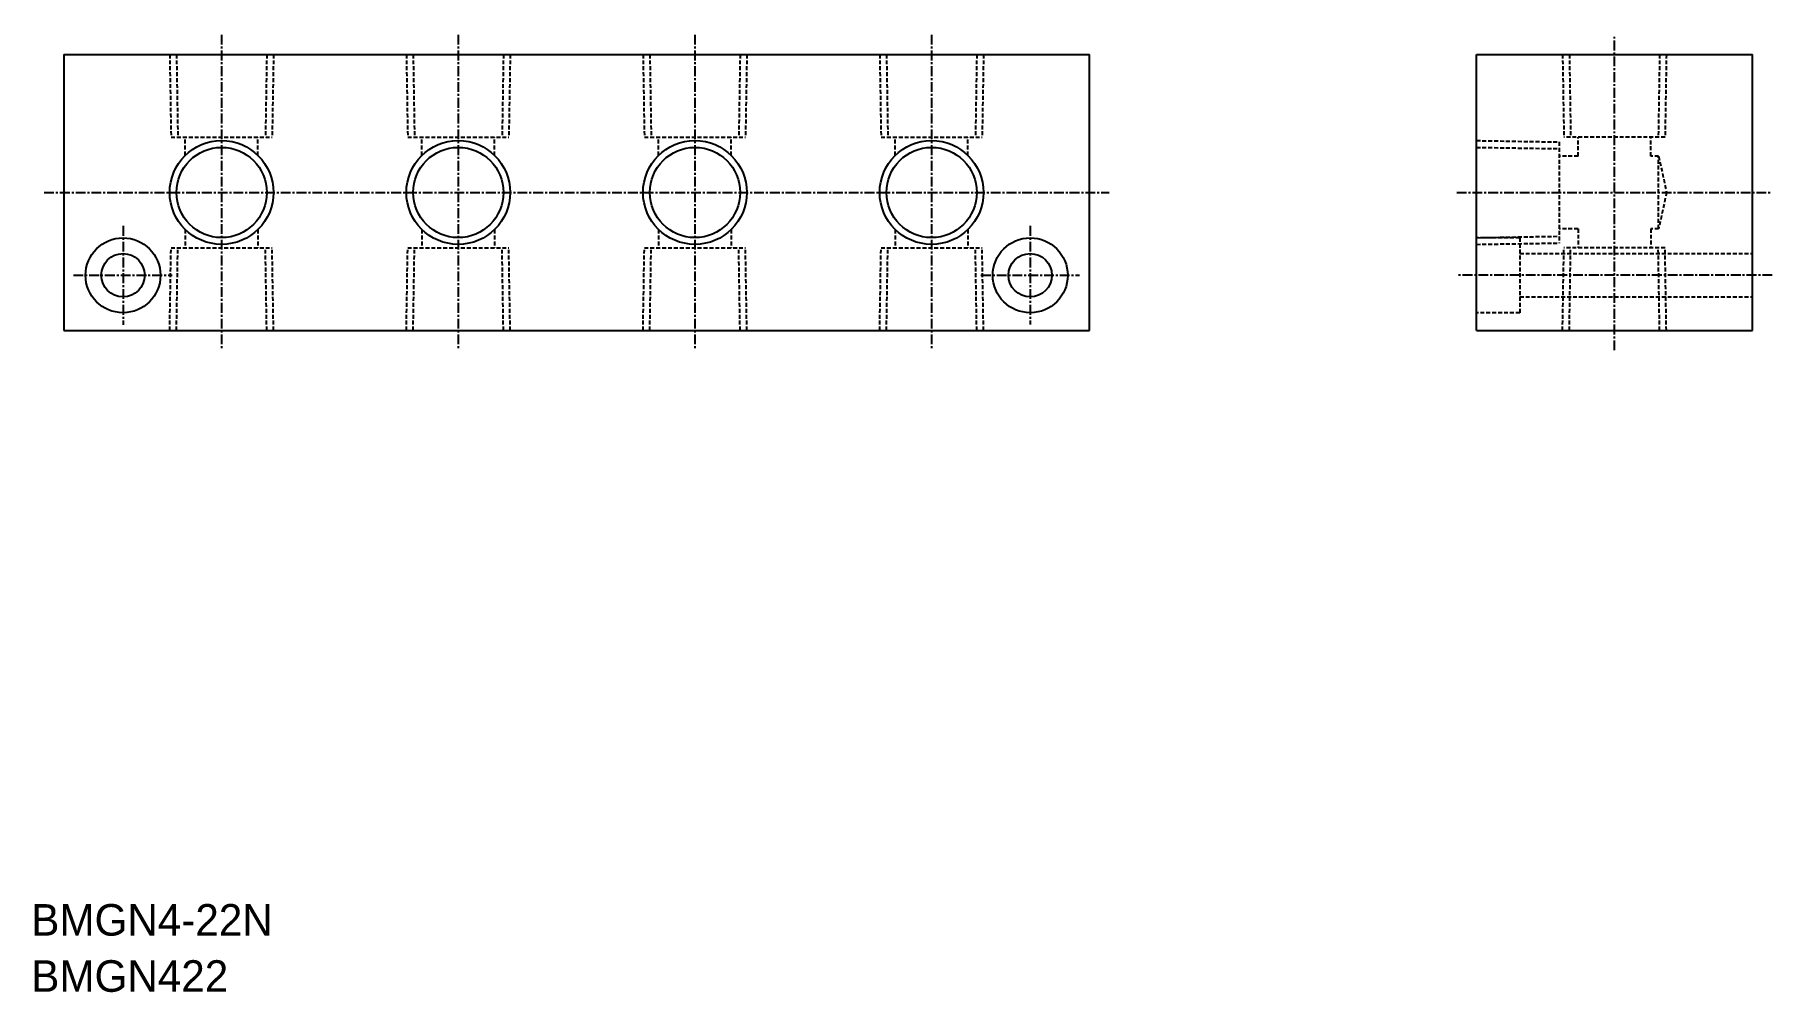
# Model space of a CAD drawing. Extents: x 3912 to 4132, y 12221 to 12342.
import ezdxf

# ---------------------------------------------------------------- set-up
doc = ezdxf.new("R2010")
doc.units = 0
doc.linetypes.add('CENTER', pattern=[2, 1.25, -0.25, 0.25, -0.25])
doc.linetypes.add('DASHED', pattern=[0.75, 0.5, -0.25])
doc.layers.get('0').update_dxf_attribs({"linetype": 'CONTINUOUS'})
doc.layers.add('CENTER', color=1, linetype='CENTER')

msp = doc.modelspace()

# ---------------------------------------------------------------- linework, layer by layer
at = {"color": 7, "linetype": 'CONTINUOUS'}
for p, q in [((3915.31, 12339.57), (4045.31, 12339.57)), ((3915.31, 12339.57), (3915.31, 12304.57)), ((4045.31, 12304.57), (4045.31, 12339.57)), ((4094.37, 12304.57), (4094.37, 12339.57)), ((4094.37, 12339.57), (4129.37, 12339.57)), ((4129.37, 12304.57), (4129.37, 12339.57)), ((3915.31, 12304.57), (4045.31, 12304.57)), ((4094.37, 12304.57), (4129.37, 12304.57))]:
    msp.add_line(p, q, dxfattribs=at)
at = {"color": 3, "linetype": 'DASHED'}
for p, q in [((3928.73, 12339.57), (3928.9, 12329.07)), ((3929.59, 12339.57), (3929.76, 12329.07)), ((3941.03, 12339.57), (3940.86, 12329.07)), ((3941.89, 12339.57), (3941.71, 12329.07)), ((3958.73, 12339.57), (3958.9, 12329.07)), ((3958.73, 12339.57), (3958.9, 12329.07)), ((3958.73, 12339.57), (3958.9, 12329.07)), ((3959.59, 12339.57), (3959.76, 12329.07)), ((3959.59, 12339.57), (3959.76, 12329.07)), ((3959.59, 12339.57), (3959.76, 12329.07)), ((3971.03, 12339.57), (3970.86, 12329.07)), ((3971.03, 12339.57), (3970.86, 12329.07)), ((3971.03, 12339.57), (3970.86, 12329.07)), ((3971.89, 12339.57), (3971.71, 12329.07)), ((3971.89, 12339.57), (3971.71, 12329.07)), ((3971.89, 12339.57), (3971.71, 12329.07)), ((3988.73, 12339.57), (3988.9, 12329.07)), ((3988.73, 12339.57), (3988.9, 12329.07)), ((3988.73, 12339.57), (3988.9, 12329.07)), ((3989.59, 12339.57), (3989.76, 12329.07)), ((3989.59, 12339.57), (3989.76, 12329.07)), ((3989.59, 12339.57), (3989.76, 12329.07)), ((4001.03, 12339.57), (4000.86, 12329.07)), ((4001.03, 12339.57), (4000.86, 12329.07)), ((4001.03, 12339.57), (4000.86, 12329.07)), ((4001.89, 12339.57), (4001.71, 12329.07)), ((4001.89, 12339.57), (4001.71, 12329.07)), ((4001.89, 12339.57), (4001.71, 12329.07)), ((4018.73, 12339.57), (4018.9, 12329.07)), ((4019.59, 12339.57), (4019.76, 12329.07)), ((4031.03, 12339.57), (4030.86, 12329.07)), ((4031.89, 12339.57), (4031.71, 12329.07)), ((4105.29, 12339.57), (4105.46, 12329.07)), ((4106.15, 12339.57), (4106.32, 12329.07)), ((4117.59, 12339.57), (4117.42, 12329.07)), ((4118.45, 12339.57), (4118.28, 12329.07)), ((3928.9, 12329.07), (3941.71, 12329.07)), ((3930.71, 12326.77), (3930.71, 12329.07)), ((3939.91, 12326.77), (3939.91, 12329.07)), ((3958.9, 12329.07), (3971.71, 12329.07)), ((3958.9, 12329.07), (3971.71, 12329.07)), ((3958.9, 12329.07), (3971.71, 12329.07)), ((3960.71, 12326.77), (3960.71, 12329.07)), ((3960.71, 12326.77), (3960.71, 12329.07)), ((3960.71, 12326.77), (3960.71, 12329.07)), ((3969.91, 12326.77), (3969.91, 12329.07)), ((3969.91, 12326.77), (3969.91, 12329.07)), ((3969.91, 12326.77), (3969.91, 12329.07)), ((3988.9, 12329.07), (4001.71, 12329.07)), ((3988.9, 12329.07), (4001.71, 12329.07)), ((3988.9, 12329.07), (4001.71, 12329.07)), ((3990.71, 12326.77), (3990.71, 12329.07)), ((3990.71, 12326.77), (3990.71, 12329.07)), ((3990.71, 12326.77), (3990.71, 12329.07)), ((3999.91, 12326.77), (3999.91, 12329.07)), ((3999.91, 12326.77), (3999.91, 12329.07)), ((3999.91, 12326.77), (3999.91, 12329.07)), ((4018.9, 12329.07), (4031.71, 12329.07)), ((4020.71, 12326.77), (4020.71, 12329.07)), ((4029.91, 12326.77), (4029.91, 12329.07)), ((4094.37, 12328.65), (4104.87, 12328.47)), ((4094.37, 12327.79), (4104.87, 12327.62)), ((4104.87, 12328.47), (4104.87, 12315.66)), ((4118.28, 12329.07), (4105.46, 12329.07)), ((4107.27, 12326.67), (4107.27, 12329.07)), ((4116.47, 12326.67), (4116.47, 12329.07)), ((4107.27, 12326.67), (4104.87, 12326.67)), ((4117.47, 12326.67), (4116.47, 12326.67)), ((4117.47, 12317.47), (4117.47, 12326.67)), ((4117.47, 12326.67), (4118.47, 12322.07)), ((4118.47, 12322.07), (4117.47, 12317.47)), ((3930.71, 12317.36), (3930.71, 12315.07)), ((3939.91, 12317.36), (3939.91, 12315.07)), ((3960.71, 12317.36), (3960.71, 12315.07)), ((3960.71, 12317.36), (3960.71, 12315.07)), ((3960.71, 12317.36), (3960.71, 12315.07)), ((3969.91, 12317.36), (3969.91, 12315.07)), ((3969.91, 12317.36), (3969.91, 12315.07)), ((3969.91, 12317.36), (3969.91, 12315.07)), ((3990.71, 12317.36), (3990.71, 12315.07)), ((3990.71, 12317.36), (3990.71, 12315.07)), ((3990.71, 12317.36), (3990.71, 12315.07)), ((3999.91, 12317.36), (3999.91, 12315.07)), ((3999.91, 12317.36), (3999.91, 12315.07)), ((3999.91, 12317.36), (3999.91, 12315.07)), ((4020.71, 12317.36), (4020.71, 12315.07)), ((4029.91, 12317.36), (4029.91, 12315.07)), ((4094.37, 12316.34), (4104.87, 12316.52)), ((4099.87, 12316.32), (4094.37, 12316.32)), ((4099.87, 12316.32), (4099.87, 12306.82)), ((4107.27, 12317.47), (4104.87, 12317.47)), ((4107.27, 12317.47), (4107.27, 12315.07)), ((4117.47, 12317.47), (4116.47, 12317.47)), ((4116.47, 12317.47), (4116.47, 12315.07)), ((3928.73, 12304.57), (3928.9, 12315.07)), ((3928.9, 12315.07), (3941.71, 12315.07)), ((3929.59, 12304.57), (3929.76, 12315.07)), ((3941.03, 12304.57), (3940.86, 12315.07)), ((3941.89, 12304.57), (3941.71, 12315.07)), ((3958.73, 12304.57), (3958.9, 12315.07)), ((3958.73, 12304.57), (3958.9, 12315.07)), ((3958.73, 12304.57), (3958.9, 12315.07)), ((3958.9, 12315.07), (3971.71, 12315.07)), ((3958.9, 12315.07), (3971.71, 12315.07)), ((3958.9, 12315.07), (3971.71, 12315.07)), ((3959.59, 12304.57), (3959.76, 12315.07)), ((3959.59, 12304.57), (3959.76, 12315.07)), ((3959.59, 12304.57), (3959.76, 12315.07)), ((3971.03, 12304.57), (3970.86, 12315.07)), ((3971.03, 12304.57), (3970.86, 12315.07)), ((3971.03, 12304.57), (3970.86, 12315.07)), ((3971.89, 12304.57), (3971.71, 12315.07)), ((3971.89, 12304.57), (3971.71, 12315.07)), ((3971.89, 12304.57), (3971.71, 12315.07)), ((3988.73, 12304.57), (3988.9, 12315.07)), ((3988.73, 12304.57), (3988.9, 12315.07)), ((3988.73, 12304.57), (3988.9, 12315.07)), ((3988.9, 12315.07), (4001.71, 12315.07)), ((3988.9, 12315.07), (4001.71, 12315.07)), ((3988.9, 12315.07), (4001.71, 12315.07)), ((3989.59, 12304.57), (3989.76, 12315.07)), ((3989.59, 12304.57), (3989.76, 12315.07)), ((3989.59, 12304.57), (3989.76, 12315.07)), ((4001.03, 12304.57), (4000.86, 12315.07)), ((4001.03, 12304.57), (4000.86, 12315.07)), ((4001.03, 12304.57), (4000.86, 12315.07)), ((4001.89, 12304.57), (4001.71, 12315.07)), ((4001.89, 12304.57), (4001.71, 12315.07)), ((4001.89, 12304.57), (4001.71, 12315.07)), ((4018.73, 12304.57), (4018.9, 12315.07)), ((4018.9, 12315.07), (4031.71, 12315.07)), ((4019.59, 12304.57), (4019.76, 12315.07)), ((4031.03, 12304.57), (4030.86, 12315.07)), ((4031.89, 12304.57), (4031.71, 12315.07)), ((4094.37, 12315.49), (4104.87, 12315.66)), ((4099.87, 12314.32), (4129.37, 12314.32)), ((4105.29, 12304.57), (4105.46, 12315.07)), ((4118.28, 12315.07), (4105.46, 12315.07)), ((4106.15, 12304.57), (4106.32, 12315.07)), ((4117.59, 12304.57), (4117.42, 12315.07)), ((4118.45, 12304.57), (4118.28, 12315.07)), ((4099.87, 12308.82), (4129.37, 12308.82)), ((4099.87, 12306.82), (4094.37, 12306.82))]:
    msp.add_line(p, q, dxfattribs=at)
at = {"color": 3, "linetype": 'CONTINUOUS'}
for centre in [(3935.31, 12322.07), (3965.31, 12322.07), (3995.31, 12322.07), (4025.31, 12322.07)]:
    msp.add_circle(centre, 6.58, dxfattribs=at)
at = {"color": 7, "linetype": 'CONTINUOUS'}
for centre, radius in [((3935.31, 12322.07), 5.72), ((3965.31, 12322.07), 5.72), ((3995.31, 12322.07), 5.72), ((4025.31, 12322.07), 5.72), ((3922.81, 12311.57), 4.75), ((4037.81, 12311.57), 4.75), ((3922.81, 12311.57), 2.75), ((4037.81, 12311.57), 2.75)]:
    msp.add_circle(centre, radius, dxfattribs=at)
at = {"color": 3}
for centre in [(3965.31, 12322.07), (3965.31, 12322.07), (3995.31, 12322.07), (3995.31, 12322.07)]:
    msp.add_circle(centre, 6.58, dxfattribs=at)
at = {"layer": 'CENTER', "color": 1, "linetype": 'CENTER'}
for p, q in [((3935.31, 12342.07), (3935.31, 12302.07)), ((3965.31, 12342.07), (3965.31, 12302.07)), ((3965.31, 12342.07), (3965.31, 12302.07)), ((3965.31, 12342.07), (3965.31, 12302.07)), ((3995.31, 12342.07), (3995.31, 12302.07)), ((3995.31, 12342.07), (3995.31, 12302.07)), ((3995.31, 12342.07), (3995.31, 12302.07)), ((4025.31, 12342.07), (4025.31, 12302.07)), ((4111.87, 12302.07), (4111.87, 12342.07)), ((3912.81, 12322.07), (4047.81, 12322.07)), ((4091.87, 12322.07), (4131.87, 12322.07)), ((3922.81, 12317.82), (3922.81, 12305.31)), ((4037.81, 12317.82), (4037.81, 12305.32)), ((3916.52, 12311.57), (3929.06, 12311.57)), ((4031.56, 12311.57), (4044.06, 12311.57)), ((4131.87, 12311.57), (4091.87, 12311.57))]:
    msp.add_line(p, q, dxfattribs=at)

# ---------------------------------------------------------------- texts
at = {"color": 7, "linetype": 'CONTINUOUS'}
for s, p in [('BMGN4-22N', (3911.18, 12227.85)), ('BMGN422', (3911.18, 12220.73))]:
    msp.add_text(s, height=4, dxfattribs=at).set_placement(p)

doc.saveas('drawing.dxf')
